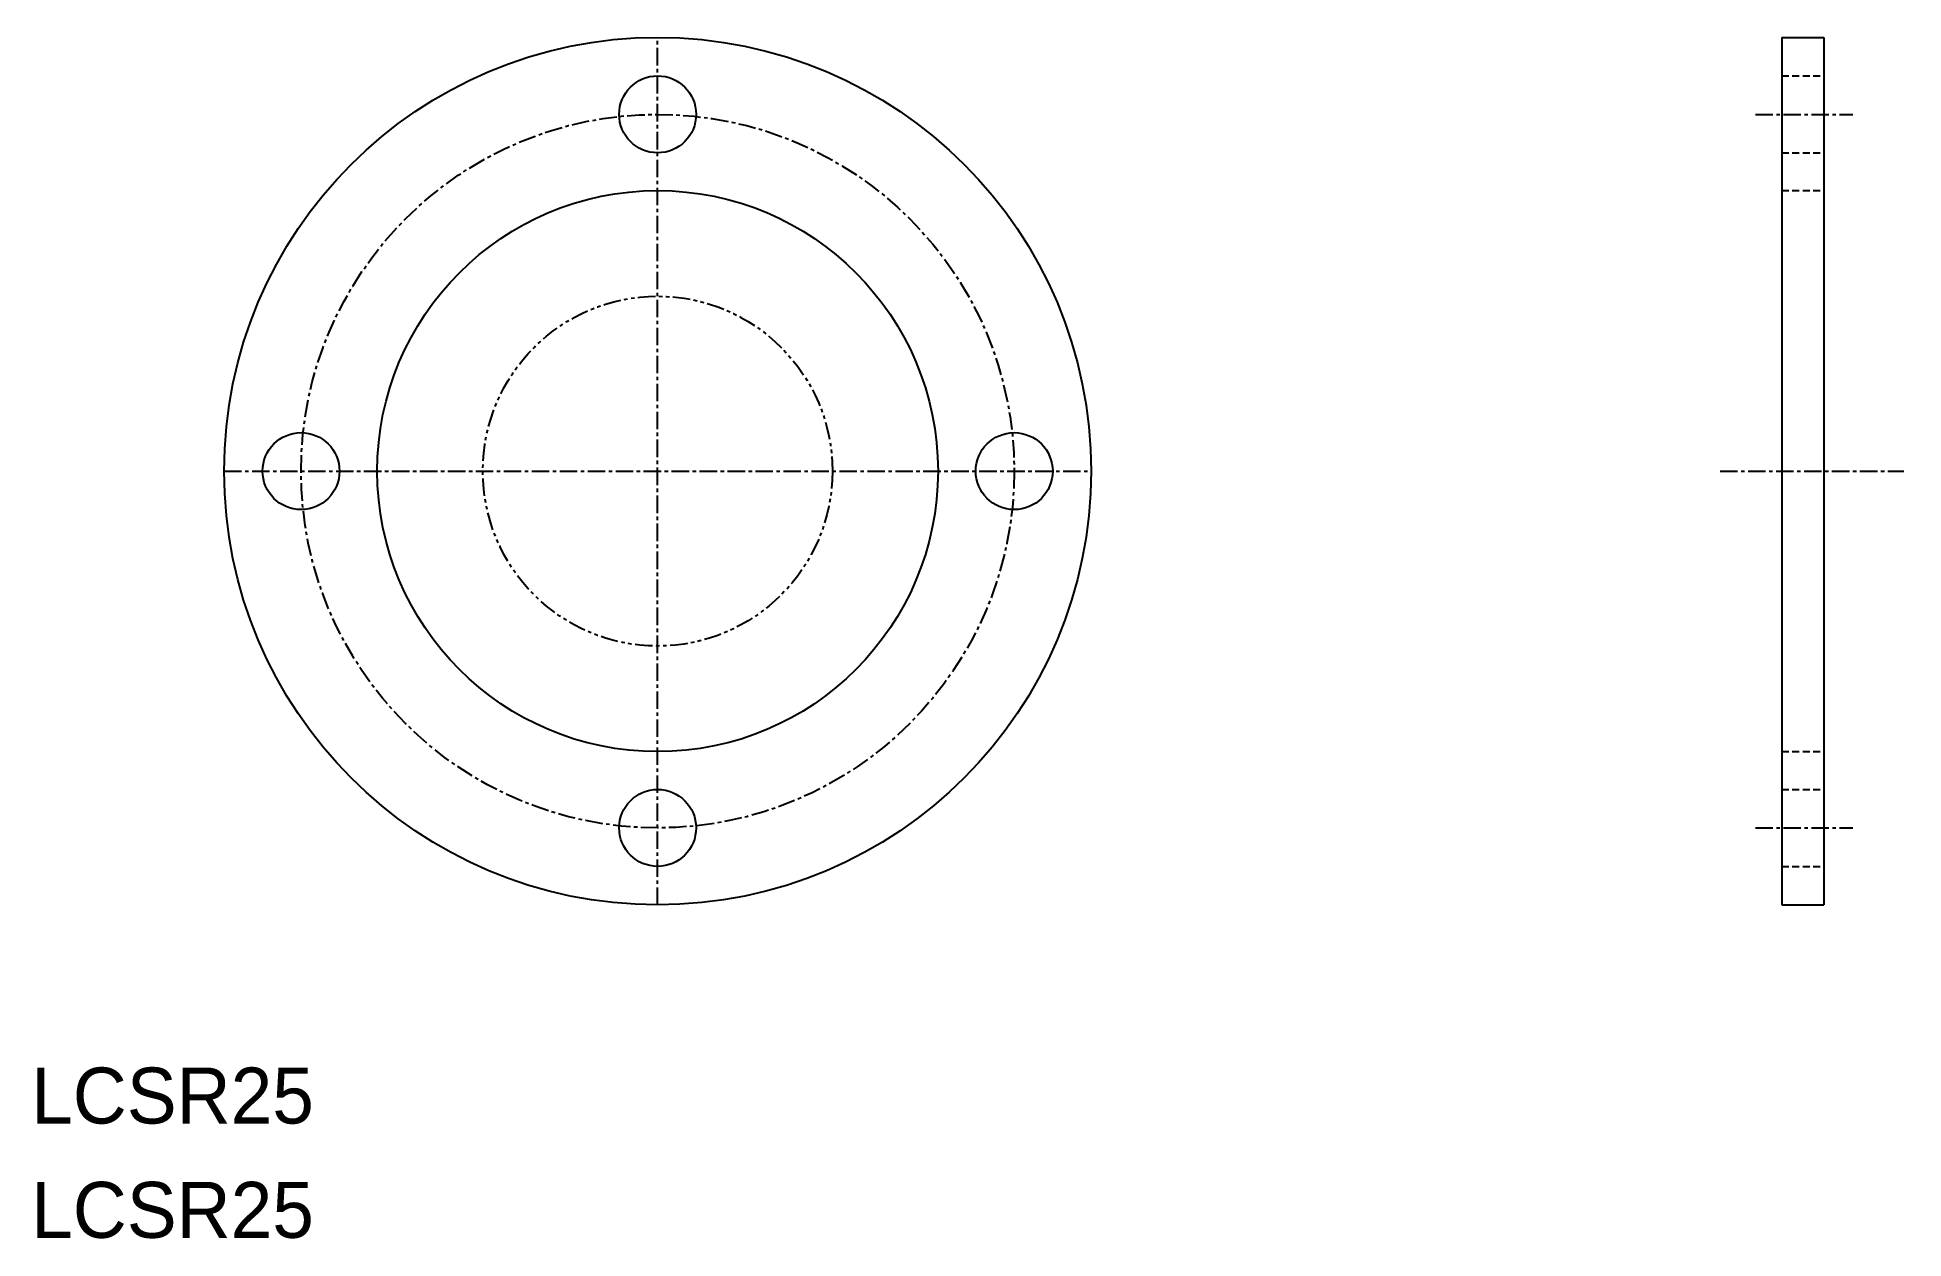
# Model space of a CAD drawing. Extents: x 90 to 224, y 17 to 103.
import ezdxf

# ---------------------------------------------------------------- set-up
doc = ezdxf.new("R2010")
doc.units = 0
for name, pattern in [('CENTER', [2, 1.25, -0.25, 0.25, -0.25]), ('DASHED', [0.75, 0.5, -0.25]), ('PHANTOM', [2.5, 1.25, -0.25, 0.25, -0.25, 0.25, -0.25])]:
    doc.linetypes.add(name, pattern=pattern)
doc.layers.get('0').update_dxf_attribs({"linetype": 'CONTINUOUS'})
doc.layers.add('CENTER', color=1, linetype='CENTER')

msp = doc.modelspace()

# ---------------------------------------------------------------- linework, layer by layer
at = {"color": 7, "linetype": 'CONTINUOUS'}
for p, q in [((214.96, 103.19), (217.96, 103.19)), ((214.96, 103.19), (214.96, 41.19)), ((217.96, 103.19), (217.96, 41.19)), ((214.96, 41.19), (217.96, 41.19))]:
    msp.add_line(p, q, dxfattribs=at)
at = {"color": 3, "linetype": 'DASHED'}
for p, q in [((214.96, 100.44), (217.96, 100.44)), ((214.96, 94.94), (217.96, 94.94)), ((214.96, 92.24), (217.96, 92.24)), ((214.96, 52.14), (217.96, 52.14)), ((214.96, 49.44), (217.96, 49.44)), ((214.96, 43.94), (217.96, 43.94))]:
    msp.add_line(p, q, dxfattribs=at)
at = {"color": 7, "linetype": 'CONTINUOUS'}
for centre, radius in [((134.57, 72.19), 31), ((134.57, 97.69), 2.75), ((134.57, 72.19), 20.05), ((109.07, 72.19), 2.75), ((160.07, 72.19), 2.75), ((134.57, 46.69), 2.75)]:
    msp.add_circle(centre, radius, dxfattribs=at)
at = {"color": 3, "linetype": 'PHANTOM'}
msp.add_circle((134.57, 72.19), 12.5, dxfattribs=at)
at = {"layer": 'CENTER', "color": 1, "linetype": 'CENTER'}
for p, q in [((134.57, 41.19), (134.57, 103.19)), ((213.08, 97.69), (220.04, 97.69)), ((103.57, 72.19), (165.57, 72.19)), ((210.55, 72.19), (223.68, 72.19)), ((213.08, 46.69), (220.04, 46.69))]:
    msp.add_line(p, q, dxfattribs=at)
msp.add_circle((134.57, 72.19), 25.5, dxfattribs=at)

# ---------------------------------------------------------------- texts
at = {"color": 7, "linetype": 'CONTINUOUS'}
for p in [(89.77, 25.56), (89.77, 17.39)]:
    msp.add_text('LCSR25', height=4, dxfattribs=at).set_placement(p)

doc.saveas('drawing.dxf')
